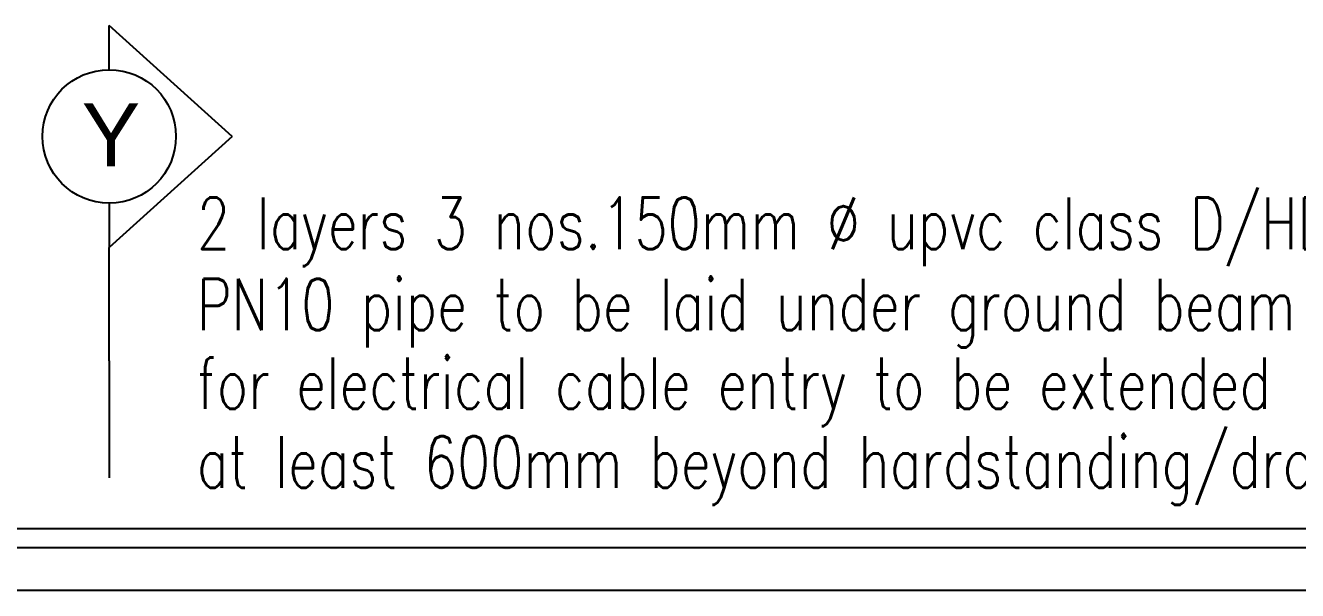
# Model space of a CAD drawing. Header units: millimetres. Extents: x 982 to 80582, y 687 to 58800.
# Drawn here: x 32378 to 39184, y 46583 to 49607 of the extents above; entities that cross this region are included whole.
import ezdxf

# ---------------------------------------------------------------- set-up
doc = ezdxf.new("R2010")
doc.units = ezdxf.units.MM
doc.linetypes.add('CENTER', pattern=[2, 1.25, -0.25, 0.25, -0.25])
for name, color, linetype in [('A-DRAIN', 9, 'Continuous'), ('A-SECLINE', 3, 'CENTER'), ('A-SYM LANTAI', 13, 'Continuous')]:
    doc.layers.add(name, color=color, linetype=linetype)
doc.styles.add('ARIAL-SPEC', font='arial.ttf', dxfattribs={"height": 200})
doc.styles.add('ROMANS', font='romans.shx', dxfattribs={"width": 0.75, "height": 200})

msp = doc.modelspace()

# ---------------------------------------------------------------- linework, layer by layer
at = {"layer": 'A-DRAIN', "color": 8, "linetype": 'Continuous', "ltscale": 1000}
for p, q in [((45697.1, 46913.1), (19537.1, 46913.1)), ((19637.1, 46813.1), (39892.1, 46813.1)), ((45367.1, 46583.1), (19867.1, 46583.1))]:
    msp.add_line(p, q, dxfattribs=at)
at = {"layer": 'A-SECLINE', "color": 8, "linetype": 'Continuous', "ltscale": 500}
for p, q in [((33483.2, 49013.2), (32826.1, 49607.2)), ((32826.1, 49370.4), (32826.1, 49607.2)), ((33483.2, 49013.2), (32826.1, 48419.1))]:
    msp.add_line(p, q, dxfattribs=at)
at = {"layer": 'A-SECLINE', "color": 8, "linetype": 'CENTER', "ltscale": 500}
for p, q in [((32826.1, 48655.9), (32826.1, 48419.1)), ((32826.1, 47811.7), (32826.1, 48419.1)), ((32826.1, 47811.7), (32826.1, 47116.2))]:
    msp.add_line(p, q, dxfattribs=at)
at = {"layer": 'A-SECLINE', "color": 8, "linetype": 'Continuous', "ltscale": 500}
msp.add_circle((32826.1, 49013.2), 357.3, dxfattribs=at)

# ---------------------------------------------------------------- texts
at = {"layer": 'A-SECLINE', "color": 8, "linetype": 'CENTER', "ltscale": 500, "style": 'ARIAL-SPEC'}
msp.add_attdef('Y', (32678.4, 48853.7), 'T1', height=337.5, dxfattribs=at)
at = {"layer": 'A-SYM LANTAI', "color": 2, "style": 'ROMANS', "width": 0.75}
for s, p in [('2 layers 3 nos.150mm %%C upvc class D/HDPE ', (33295.1, 48410.8)), ('PN10 pipe to be laid under ground beam', (33295.1, 47976.1)), ('for electrical cable entry to be extended ', (33295.1, 47554.7)), ('at least 600mm beyond hardstanding/drain', (33295.1, 47133.2))]:
    msp.add_text(s, height=275.928, dxfattribs=at).set_placement(p)

doc.saveas('drawing.dxf')
